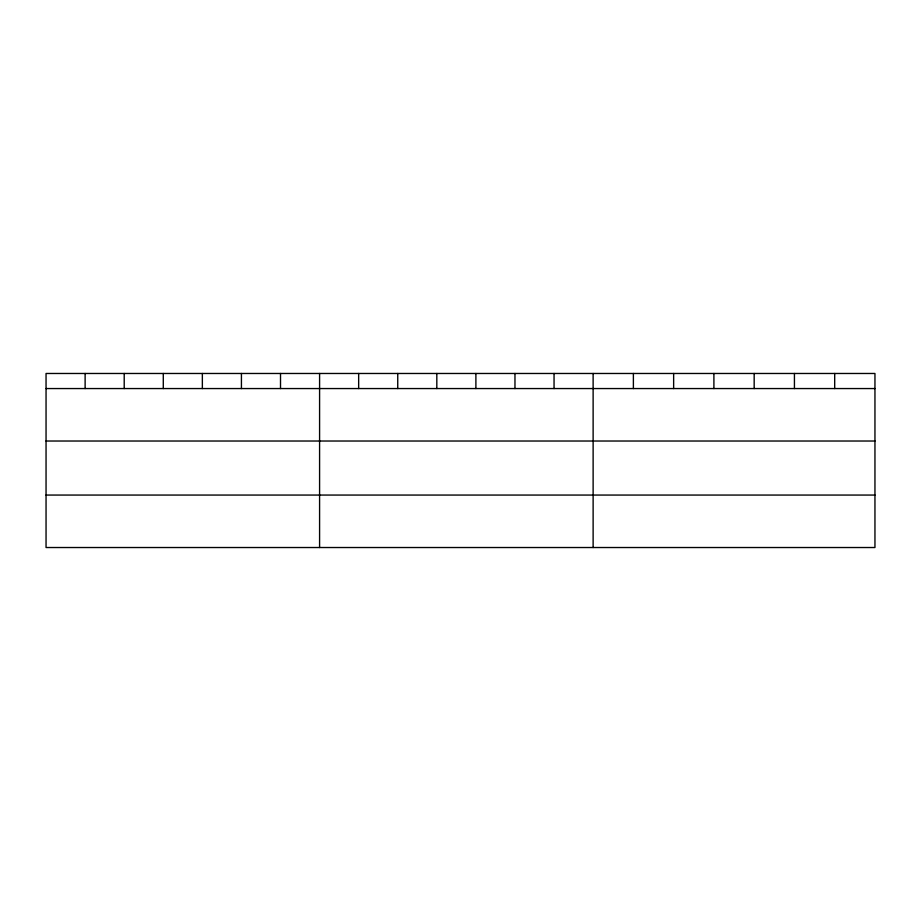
<?xml version="1.0" encoding="UTF-8"?>
<svg xmlns="http://www.w3.org/2000/svg" width="921" height="921" viewBox="0 0 921 921"><rect width="100%" height="100%" fill="white"/><g stroke="black" fill="none" stroke-linecap="round" stroke-linejoin="round"><path stroke-width="1.38" d="M874.95 441.021L874.95 373.477L46.05 373.477L46.05 547.523L874.95 547.523L874.95 441.021L46.05 441.021M46.05 388.558L874.95 388.558M46.05 495.061L874.95 495.061M834.691 373.477L834.691 388.558M794.432 373.477L794.432 388.558M754.172 373.477L754.172 388.558M713.902 373.477L713.902 388.558M673.642 373.477L673.642 388.558M633.383 373.477L633.383 388.558M593.124 373.477L593.124 547.523M554.051 373.477L554.051 388.558M514.966 373.477L514.966 388.558M475.892 373.477L475.892 388.558M436.819 373.477L436.819 388.558M397.745 373.477L397.745 388.558M358.66 373.477L358.66 388.558M319.587 373.477L319.587 547.523M280.514 373.477L280.514 388.558M241.429 373.477L241.429 388.558M202.355 373.477L202.355 388.558M163.282 373.477L163.282 388.558M124.208 373.477L124.208 388.558M85.123 373.477L85.123 388.558"/></g></svg>
